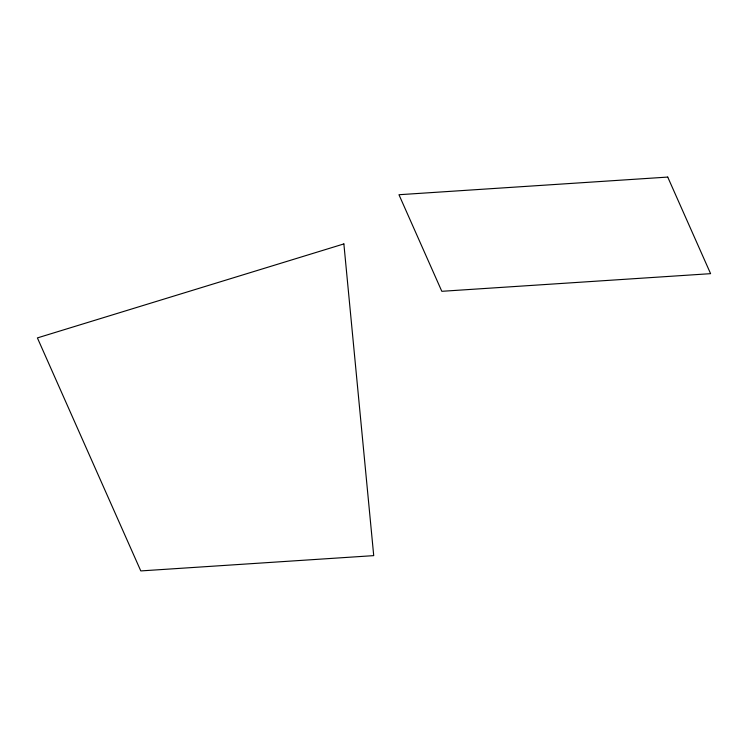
<?xml version="1.0" encoding="UTF-8"?>
<svg xmlns="http://www.w3.org/2000/svg" width="748" height="748" viewBox="0 0 748 748"><rect width="100%" height="100%" fill="white"/><g stroke="black" fill="none" stroke-linecap="round" stroke-linejoin="round"><path stroke-width="1.12" d="M343.874 243.923L37.4 337.909L140.792 570.92L373.719 555.633L343.874 243.923M667.74 177.08L398.964 194.723L441.816 291.309L710.6 273.665L667.74 177.08"/></g></svg>
